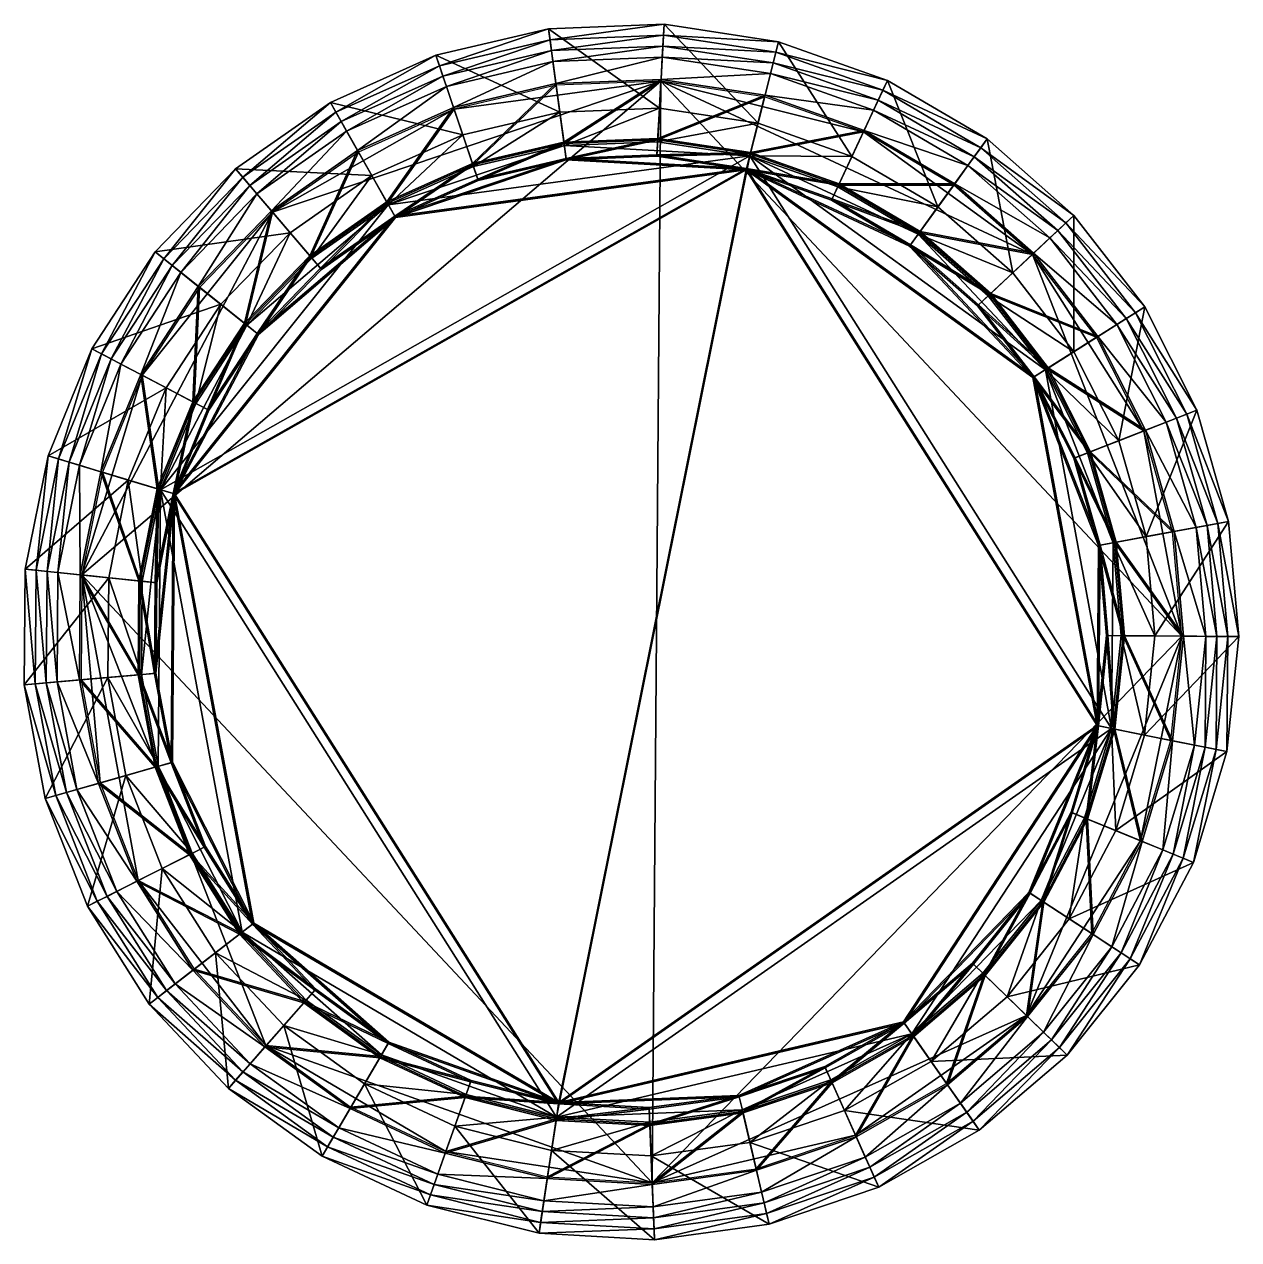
# Model space of a CAD drawing. Header units: centimetres. Extents: x -12 to 12, y -9.4 to 9.4.
# Drawn here: x -12.05 to -6.87, y 2.6 to 7.78 of the extents above; entities that cross this region are included whole.
import ezdxf

# ---------------------------------------------------------------- set-up
doc = ezdxf.new("R2010")
doc.units = ezdxf.units.CM
doc.layers.get('0').update_dxf_attribs({"color": 194, "true_color": 0x551cb1})

msp = doc.modelspace()

# ---------------------------------------------------------------- meshes
at = {"color": 191, "true_color": 0xb89be5}
mesh = msp.add_polyface(dxfattribs=at)
corners = [(-9.8148, 7.7581, 9.9479), (-9.3223, 7.7777, 9.9479), (-9.3421, 7.4207, 0.14), (-9.7667, 7.4038, 0.14), (-10.2947, 7.6457, 9.9479), (-10.1805, 7.3069, 0.14), (-10.7447, 7.4445, 9.9479), (-10.5684, 7.1335, 0.14), (-11.1485, 7.1618, 9.9479), (-9.7475, 7.2618, -0.0038), (-10.1347, 7.1711, -0.0038), (-9.3301, 7.6376, 9.9529), (-9.7959, 7.6191, 9.9529), (-9.7831, 7.5247, 7.2695), (-10.2194, 7.4225, 7.2695), (-10.2499, 7.5128, 9.9529), (-10.6285, 7.2396, 7.2695), (-10.6755, 7.3224, 9.9529), (-9.3493, 7.2917, 0.1951), (-9.7494, 7.2758, 0.1951), (-9.7399, 7.206, 0.1249), (-9.8022, 7.6654, 9.9996), (-9.3275, 7.6843, 9.9996), (-9.3249, 7.731, 9.998), (-9.8085, 7.7118, 9.998), (-10.2648, 7.5571, 9.9996), (-10.2798, 7.6014, 9.998), (-10.6986, 7.3631, 9.9996), (-10.7216, 7.4038, 9.998), (-11.0878, 7.0906, 9.9996), (-11.0574, 7.055, 9.9529), (-11.1181, 7.1262, 9.998), (-9.3354, 7.5425, 7.2695), (-10.1392, 7.1845, 0.1951), (-10.5047, 7.0211, 0.1951), (-9.3497, 7.2854, 0.1948), (-9.7485, 7.2696, 0.1948), (-9.7391, 7.1999, 0.1249), (-9.3358, 7.5354, 7.248), (-9.7822, 7.5177, 7.248), (-10.1372, 7.1785, 0.1948), (-10.2172, 7.4158, 7.248), (-10.625, 7.2334, 7.248), (-10.5016, 7.0156, 0.1948), (-10.991, 6.9772, 7.248)]
mesh.append_faces([[corners[k] for k in face] for face in [(38, 41, 44)]], dxfattribs={"vtx0": -1, "vtx1": -1, "vtx2": -1, "color": 191})
mesh.append_faces([[corners[k] for k in face] for face in [(0, 1, 2), (2, 3, 0), (4, 0, 3), (3, 5, 4), (6, 4, 5), (5, 7, 6), (8, 6, 7), (9, 3, 2), (10, 5, 3), (3, 9, 10), (11, 12, 13), (14, 13, 12), (12, 15, 14), (16, 14, 15), (15, 17, 16), (18, 19, 20), (21, 22, 23), (23, 24, 21), (25, 21, 24), (24, 26, 25), (27, 25, 26), (26, 28, 27), (29, 27, 28), (12, 11, 22), (22, 21, 12), (1, 0, 24), (24, 23, 1), (15, 12, 21), (21, 25, 15), (0, 4, 26), (26, 24, 0), (17, 15, 25), (25, 27, 17), (4, 6, 28), (28, 26, 4), (30, 17, 27), (31, 28, 6), (32, 13, 19), (33, 19, 13), (13, 14, 33), (34, 33, 14), (14, 16, 34), (35, 36, 37), (38, 39, 36), (40, 36, 39), (39, 41, 40), (41, 42, 43), (38, 39, 41)]], dxfattribs={"vtx2": -1, "color": 191})
mesh = msp.add_polyface(dxfattribs=at)
corners = [(-8.3705, 7.5387, 9.9479), (-7.9456, 7.2889, 9.9479), (-8.1553, 6.9993, 0.14), (-8.5216, 7.2147, 0.14), (-8.835, 7.7036, 9.9479), (-8.922, 7.3569, 0.14), (-9.3223, 7.7777, 9.9479), (-9.3421, 7.4207, 0.14), (-9.7475, 7.2618, -0.0038), (-9.3501, 7.2775, -0.0038), (-8.9569, 7.2178, -0.0038), (-8.0279, 7.1753, 9.9529), (-8.4298, 7.4116, 9.9529), (-8.47, 7.3252, 7.2695), (-8.8923, 7.4752, 7.2695), (-8.8691, 7.5676, 9.9529), (-9.3354, 7.5425, 7.2695), (-9.3301, 7.6376, 9.9529), (-9.7831, 7.5247, 7.2695), (-8.9535, 7.2316, 0.1951), (-9.3493, 7.2917, 0.1951), (-9.3532, 7.2213, 0.1249), (-9.7399, 7.206, 0.1249), (-8.41, 7.454, 9.9996), (-8.0004, 7.2131, 9.9996), (-7.973, 7.251, 9.998), (-8.3902, 7.4964, 9.998), (-8.8578, 7.6129, 9.9996), (-8.8464, 7.6583, 9.998), (-9.3275, 7.6843, 9.9996), (-9.3249, 7.731, 9.998), (-8.5762, 7.0976, 0.1951), (-9.7494, 7.2758, 0.1951), (-8.955, 7.2255, 0.1948), (-9.3497, 7.2854, 0.1948), (-9.3536, 7.2152, 0.1249), (-9.7391, 7.1999, 0.1249), (-8.473, 7.3188, 7.248), (-8.8941, 7.4683, 7.248), (-9.3358, 7.5354, 7.248), (-9.7485, 7.2696, 0.1948)]
mesh.append_faces([[corners[k] for k in face] for face in [(0, 1, 2), (2, 3, 0), (4, 0, 3), (3, 5, 4), (6, 4, 5), (5, 7, 6), (8, 9, 10), (10, 5, 3), (9, 7, 5), (5, 10, 9), (7, 9, 8), (11, 12, 13), (14, 13, 12), (12, 15, 14), (16, 14, 15), (15, 17, 16), (18, 16, 17), (19, 20, 21), (22, 21, 20), (23, 24, 25), (25, 26, 23), (27, 23, 26), (26, 28, 27), (29, 27, 28), (28, 30, 29), (12, 11, 24), (24, 23, 12), (1, 0, 26), (26, 25, 1), (15, 12, 23), (23, 27, 15), (0, 4, 28), (28, 26, 0), (17, 15, 27), (27, 29, 17), (4, 6, 30), (30, 28, 4), (19, 31, 13), (13, 14, 19), (20, 19, 14), (14, 16, 20), (32, 20, 16), (33, 34, 35), (36, 35, 34), (37, 38, 33), (34, 33, 38), (38, 39, 34), (40, 34, 39), (37, 38, 39)]], dxfattribs={"vtx2": -1, "color": 191})
mesh = msp.add_polyface(dxfattribs=at)
corners = [(-10.5684, 7.1335, 0.14), (-10.9165, 6.8897, 0.14), (-11.1485, 7.1618, 9.9479), (-11.1001, 6.495, -0.0038), (-10.8234, 6.7806, -0.0038), (-10.4977, 7.0087, -0.0038), (-10.1347, 7.1711, -0.0038), (-9.7475, 7.2618, -0.0038), (-8.9569, 7.2178, -0.0038), (-11.4685, 5.7942, -0.0038), (-9.7803, 3.1209, -0.0038), (-10.1805, 7.3069, 0.14), (-10.9956, 6.9825, 7.2695), (-10.6285, 7.2396, 7.2695), (-10.6755, 7.3224, 9.9529), (-11.0574, 7.055, 9.9529), (-9.7399, 7.206, 0.1249), (-10.1167, 7.1177, 0.1249), (-10.4699, 6.9598, 0.1249), (-8.9706, 7.1632, 0.1249), (-10.7869, 6.7378, 0.1249), (-11.0562, 6.4599, 0.1249), (-11.4146, 5.7779, 0.1249), (-9.7719, 3.1766, 0.1249), (-9.7494, 7.2758, 0.1951), (-10.1392, 7.1845, 0.1951), (-10.5047, 7.0211, 0.1951), (-10.8327, 6.7915, 0.1951), (-10.7216, 7.4038, 9.998), (-11.1181, 7.1262, 9.998), (-11.0878, 7.0906, 9.9996), (-10.6986, 7.3631, 9.9996), (-9.7391, 7.1999, 0.1249), (-10.1147, 7.1119, 0.1249), (-10.4669, 6.9544, 0.1249), (-8.9721, 7.1573, 0.1249), (-10.7829, 6.7332, 0.1249), (-11.0514, 6.456, 0.1249), (-11.4088, 5.7761, 0.1249), (-9.7709, 3.1826, 0.1249), (-9.7485, 7.2696, 0.1948), (-10.1372, 7.1785, 0.1948), (-10.5016, 7.0156, 0.1948), (-10.8286, 6.7866, 0.1948), (-10.2172, 7.4158, 7.248), (-10.625, 7.2334, 7.248), (-10.991, 6.9772, 7.248), (-11.1063, 6.4999, 0.1948), (-9.3358, 7.5354, 7.248), (-11.8038, 5.4309, 7.248), (-9.373, 2.8408, 7.248)]
mesh.append_faces([[corners[k] for k in face] for face in [(5, 7, 8), (9, 5, 8), (9, 8, 10), (19, 16, 18), (19, 18, 22), (23, 19, 22), (35, 32, 34), (34, 37, 38), (35, 34, 38), (39, 35, 38), (48, 46, 49), (50, 48, 49)]], dxfattribs={"vtx0": -1, "vtx1": -1, "vtx2": -1, "color": 191})
mesh.append_faces([[corners[k] for k in face] for face in [(0, 1, 2), (3, 4, 5), (5, 6, 7), (5, 0, 11), (11, 6, 5), (4, 1, 0), (0, 5, 4), (1, 4, 3), (12, 13, 14), (14, 15, 12), (16, 17, 18), (18, 20, 21), (24, 25, 17), (17, 16, 24), (25, 26, 18), (18, 17, 25), (26, 27, 20), (20, 18, 26), (21, 20, 27), (28, 29, 30), (31, 30, 15), (27, 26, 13), (13, 12, 27), (32, 33, 34), (34, 36, 37), (40, 41, 33), (33, 32, 40), (41, 42, 34), (34, 33, 41), (42, 43, 36), (36, 34, 42), (37, 36, 43), (42, 41, 44), (43, 42, 45), (45, 46, 43), (47, 43, 46), (44, 45, 46)]], dxfattribs={"vtx2": -1, "color": 191})
mesh = msp.add_polyface(dxfattribs=at)
corners = [(-7.8364, 6.7185, 0.14), (-8.1553, 6.9993, 0.14), (-7.9456, 7.2889, 9.9479), (-8.9569, 7.2178, -0.0038), (-8.5822, 7.0848, -0.0038), (-8.2394, 6.8832, -0.0038), (-7.9409, 6.6204, -0.0038), (-7.6976, 6.3059, -0.0038), (-7.4154, 4.7768, -0.0038), (-8.5216, 7.2147, 0.14), (-7.678, 6.8672, 9.9529), (-8.0279, 7.1753, 9.9529), (-8.0837, 7.0981, 7.2695), (-8.47, 7.3252, 7.2695), (-7.7452, 6.2758, 0.1249), (-7.982, 6.5819, 0.1249), (-8.2724, 6.8376, 0.1249), (-8.606, 7.0337, 0.1249), (-8.9706, 7.1632, 0.1249), (-7.4706, 4.7879, 0.1249), (-9.3532, 7.2213, 0.1249), (-9.7399, 7.206, 0.1249), (-7.9305, 6.6301, 0.1951), (-8.231, 6.8947, 0.1951), (-8.5762, 7.0976, 0.1951), (-8.9535, 7.2316, 0.1951), (-7.7474, 6.802, 7.2695), (-7.7503, 6.2725, 0.1249), (-7.9864, 6.5777, 0.1249), (-8.276, 6.8326, 0.1249), (-8.6085, 7.0282, 0.1249), (-8.9721, 7.1573, 0.1249), (-7.4766, 4.7891, 0.1249), (-9.3536, 7.2152, 0.1249), (-9.7391, 7.1999, 0.1249), (-7.9351, 6.6258, 0.1948), (-8.2347, 6.8896, 0.1948), (-8.5788, 7.0919, 0.1948), (-8.955, 7.2255, 0.1948), (-7.7526, 6.7971, 7.248), (-8.0879, 7.0924, 7.248), (-8.473, 7.3188, 7.248), (-9.3358, 7.5354, 7.248), (-7.1162, 5.1703, 7.248), (-9.373, 2.8408, 7.248)]
mesh.append_faces([[corners[k] for k in face] for face in [(3, 5, 7), (3, 7, 8), (14, 16, 18), (19, 14, 18), (27, 29, 31), (32, 27, 31), (39, 41, 42), (43, 39, 42), (44, 43, 42)]], dxfattribs={"vtx0": -1, "vtx1": -1, "vtx2": -1, "color": 191})
mesh.append_faces([[corners[k] for k in face] for face in [(0, 1, 2), (3, 4, 5), (5, 6, 7), (5, 1, 0), (0, 6, 5), (4, 9, 1), (1, 5, 4), (9, 4, 3), (10, 11, 12), (13, 12, 11), (14, 15, 16), (16, 17, 18), (18, 20, 21), (22, 23, 16), (16, 15, 22), (23, 24, 17), (17, 16, 23), (24, 25, 18), (18, 17, 24), (20, 18, 25), (23, 22, 26), (26, 12, 23), (24, 23, 12), (12, 13, 24), (27, 28, 29), (29, 30, 31), (31, 33, 34), (35, 36, 29), (29, 28, 35), (36, 37, 30), (30, 29, 36), (37, 38, 31), (31, 30, 37), (33, 31, 38), (36, 35, 39), (39, 40, 36), (37, 36, 40), (40, 41, 37), (38, 37, 41), (39, 40, 41)]], dxfattribs={"vtx2": -1, "color": 191})
mesh = msp.add_polyface(dxfattribs=at)
corners = [(-11.4914, 6.8078, 9.9479), (-11.1485, 7.1618, 9.9479), (-10.9165, 6.8897, 0.14), (-11.2121, 6.5845, 0.14), (-11.7612, 6.3952, 9.9479), (-11.4447, 6.2289, 0.14), (-11.948, 5.9391, 9.9479), (-11.4685, 5.7942, -0.0038), (-11.3178, 6.1622, -0.0038), (-11.1001, 6.495, -0.0038), (-10.4977, 7.0087, -0.0038), (-11.3074, 6.6607, 7.2695), (-10.9956, 6.9825, 7.2695), (-11.0574, 7.055, 9.9529), (-11.3818, 6.7202, 9.9529), (-11.5527, 6.2856, 7.2695), (-11.637, 6.33, 9.9529), (-11.7225, 5.871, 7.2695), (-11.0562, 6.4599, 0.1249), (-11.268, 6.136, 0.1249), (-11.4146, 5.7779, 0.1249), (-10.4699, 6.9598, 0.1249), (-10.8327, 6.7915, 0.1951), (-11.1112, 6.5039, 0.1951), (-11.3304, 6.1688, 0.1951), (-11.4184, 6.7494, 9.9996), (-11.0878, 7.0906, 9.9996), (-11.1181, 7.1262, 9.998), (-11.4549, 6.7786, 9.998), (-11.6784, 6.3517, 9.9996), (-11.7198, 6.3735, 9.998), (-11.8585, 5.912, 9.9996), (-10.7447, 7.4445, 9.9479), (-11.8137, 5.8985, 9.9529), (-11.9032, 5.9256, 9.998), (-11.0514, 6.456, 0.1249), (-11.2625, 6.1332, 0.1249), (-11.4088, 5.7761, 0.1249), (-10.8286, 6.7866, 0.1948), (-11.1063, 6.4999, 0.1948), (-11.3248, 6.1659, 0.1948), (-10.991, 6.9772, 7.248), (-11.3019, 6.6563, 7.248), (-11.5464, 6.2824, 7.248), (-11.8038, 5.4309, 7.248)]
mesh.append_faces([[corners[k] for k in face] for face in [(7, 9, 10), (21, 18, 20), (41, 43, 44)]], dxfattribs={"vtx0": -1, "vtx1": -1, "vtx2": -1, "color": 191})
mesh.append_faces([[corners[k] for k in face] for face in [(0, 1, 2), (2, 3, 0), (4, 0, 3), (3, 5, 4), (6, 4, 5), (7, 8, 9), (9, 3, 2), (8, 5, 3), (3, 9, 8), (11, 12, 13), (13, 14, 11), (15, 11, 14), (14, 16, 15), (17, 15, 16), (18, 19, 20), (22, 23, 18), (23, 24, 19), (19, 18, 23), (25, 26, 27), (27, 28, 25), (29, 25, 28), (28, 30, 29), (31, 29, 30), (32, 1, 27), (14, 13, 26), (26, 25, 14), (1, 0, 28), (28, 27, 1), (16, 14, 25), (25, 29, 16), (0, 4, 30), (30, 28, 0), (33, 16, 29), (34, 30, 4), (23, 22, 12), (12, 11, 23), (24, 23, 11), (11, 15, 24), (35, 36, 37), (38, 39, 35), (39, 40, 36), (36, 35, 39), (41, 42, 39), (40, 39, 42), (42, 43, 40), (41, 42, 43)]], dxfattribs={"vtx2": -1, "color": 191})
mesh = msp.add_polyface(dxfattribs=at)
corners = [(-7.274, 6.5733, 9.9479), (-7.0517, 6.1334, 9.9479), (-7.3846, 6.0032, 0.14), (-7.5763, 6.3824, 0.14), (-7.5756, 6.9632, 9.9479), (-7.8364, 6.7185, 0.14), (-7.9456, 7.2889, 9.9479), (-7.6976, 6.3059, -0.0038), (-7.5181, 5.951, -0.0038), (-7.9409, 6.6204, -0.0038), (-7.4732, 6.4475, 7.2695), (-7.271, 6.0476, 7.2695), (-7.1823, 6.0823, 9.9529), (-7.3927, 6.4984, 9.9529), (-7.7474, 6.802, 7.2695), (-7.678, 6.8672, 9.9529), (-8.0837, 7.0981, 7.2695), (-7.5049, 5.9561, 0.1951), (-7.6855, 6.3135, 0.1951), (-7.7452, 6.2758, 0.1249), (-7.5706, 5.9305, 0.1249), (-7.9305, 6.6301, 0.1951), (-7.982, 6.5819, 0.1249), (-7.3531, 6.5234, 9.9996), (-7.1388, 6.0994, 9.9996), (-7.0952, 6.1164, 9.998), (-7.3136, 6.5484, 9.998), (-7.6439, 6.8992, 9.9996), (-7.6097, 6.9312, 9.998), (-8.0004, 7.2131, 9.9996), (-7.973, 7.251, 9.998), (-8.0279, 7.1753, 9.9529), (-7.5108, 5.9538, 0.1948), (-7.6909, 6.3101, 0.1948), (-7.7503, 6.2725, 0.1249), (-7.5763, 5.9282, 0.1249), (-7.9351, 6.6258, 0.1948), (-7.9864, 6.5777, 0.1249), (-7.2776, 6.0451, 7.248), (-7.4792, 6.4438, 7.248), (-7.7526, 6.7971, 7.248)]
mesh.append_faces([[corners[k] for k in face] for face in [(0, 1, 2), (2, 3, 0), (4, 0, 3), (3, 5, 4), (6, 4, 5), (7, 3, 2), (2, 8, 7), (9, 5, 3), (3, 7, 9), (10, 11, 12), (12, 13, 10), (14, 10, 13), (13, 15, 14), (16, 14, 15), (17, 18, 19), (19, 20, 17), (18, 21, 22), (22, 19, 18), (23, 24, 25), (25, 26, 23), (27, 23, 26), (26, 28, 27), (29, 27, 28), (28, 30, 29), (13, 12, 24), (24, 23, 13), (1, 0, 26), (26, 25, 1), (15, 13, 23), (23, 27, 15), (0, 4, 28), (28, 26, 0), (31, 15, 27), (27, 29, 31), (4, 6, 30), (30, 28, 4), (18, 17, 11), (11, 10, 18), (21, 18, 10), (10, 14, 21), (32, 33, 34), (34, 35, 32), (33, 36, 37), (37, 34, 33), (33, 32, 38), (38, 39, 33), (36, 33, 39), (39, 40, 36), (38, 39, 40)]], dxfattribs={"vtx2": -1, "color": 191})
mesh = msp.add_polyface(dxfattribs=at)
corners = [(-8.5538, 3.1485, 0.14), (-8.1842, 3.358, 0.14), (-7.9791, 3.0651, 9.9479), (-7.604, 3.385, 9.9479), (-7.7155, 4.0441, -0.0038), (-7.9638, 3.7335, -0.0038), (-8.2664, 3.4755, -0.0038), (-8.6124, 3.2794, -0.0038), (-8.9892, 3.1523, -0.0038), (-9.7803, 3.1209, -0.0038), (-7.4154, 4.7768, -0.0038), (-8.9569, 7.2178, -0.0038), (-7.8608, 3.6337, 0.14), (-7.7732, 3.5489, 7.2695), (-8.1142, 3.2581, 7.2695), (-8.0596, 3.1801, 9.9529), (-9.7719, 3.1766, 0.1249), (-9.3855, 3.1551, 0.1249), (-9.002, 3.2071, 0.1249), (-8.6353, 3.3308, 0.1249), (-8.2987, 3.5216, 0.1249), (-8.0042, 3.7727, 0.1249), (-7.7626, 4.0749, 0.1249), (-7.4706, 4.7879, 0.1249), (-8.9706, 7.1632, 0.1249), (-8.9859, 3.1384, 0.1951), (-8.6066, 3.2664, 0.1951), (-8.2582, 3.4638, 0.1951), (-7.9536, 3.7236, 0.1951), (-7.7048, 3.4826, 9.9529), (-8.0327, 3.1418, 9.9996), (-8.5041, 3.0371, 7.2695), (-9.7709, 3.1826, 0.1249), (-9.3857, 3.1612, 0.1249), (-9.0034, 3.2131, 0.1249), (-8.6378, 3.3363, 0.1249), (-8.3022, 3.5266, 0.1249), (-8.0086, 3.7769, 0.1249), (-7.7677, 4.0783, 0.1249), (-7.4766, 4.7891, 0.1249), (-8.9721, 7.1573, 0.1249), (-9.3829, 3.0909, 0.1948), (-8.9874, 3.1446, 0.1948), (-8.6091, 3.2722, 0.1948), (-8.2619, 3.469, 0.1948), (-7.9581, 3.728, 0.1948), (-8.5069, 3.0436, 7.248), (-8.1183, 3.2639, 7.248), (-7.7783, 3.5538, 7.248), (-9.373, 2.8408, 7.248), (-7.1162, 5.1703, 7.248)]
mesh.append_faces([[corners[k] for k in face] for face in [(6, 8, 9), (10, 6, 9), (11, 10, 9), (16, 18, 20), (16, 20, 23), (16, 23, 24), (32, 34, 36), (32, 36, 39), (32, 39, 40), (49, 48, 50)]], dxfattribs={"vtx0": -1, "vtx1": -1, "vtx2": -1, "color": 191})
mesh.append_faces([[corners[k] for k in face] for face in [(0, 1, 2), (3, 2, 1), (4, 5, 6), (6, 7, 8), (6, 1, 0), (0, 7, 6), (5, 12, 1), (1, 6, 5), (13, 14, 15), (16, 17, 18), (18, 19, 20), (20, 21, 22), (25, 26, 19), (19, 18, 25), (26, 27, 20), (20, 19, 26), (27, 28, 21), (21, 20, 27), (29, 15, 30), (27, 26, 31), (31, 14, 27), (28, 27, 14), (14, 13, 28), (32, 33, 34), (34, 35, 36), (36, 37, 38), (41, 42, 34), (34, 33, 41), (42, 43, 35), (35, 34, 42), (43, 44, 36), (36, 35, 43), (44, 45, 37), (37, 36, 44), (44, 43, 46), (46, 47, 44), (45, 44, 47), (47, 48, 45), (46, 47, 48)]], dxfattribs={"vtx2": -1, "color": 191})
mesh = msp.add_polyface(dxfattribs=at)
corners = [(-6.9165, 5.6594, 9.9479), (-6.8736, 5.1684, 9.9479), (-7.2311, 5.1712, 0.14), (-7.2681, 5.5945, 0.14), (-7.0517, 6.1334, 9.9479), (-7.3846, 6.0032, 0.14), (-7.6976, 6.3059, -0.0038), (-7.5181, 5.951, -0.0038), (-7.4091, 5.5685, -0.0038), (-7.4154, 4.7768, -0.0038), (-7.3745, 5.1724, -0.0038), (-7.1482, 5.6167, 7.2695), (-7.1091, 5.1703, 7.2695), (-7.0139, 5.1695, 9.9529), (-7.0545, 5.634, 9.9529), (-7.271, 6.0476, 7.2695), (-7.1823, 6.0823, 9.9529), (-7.4645, 5.5583, 0.1249), (-7.5706, 5.9305, 0.1249), (-7.7452, 6.2758, 0.1249), (-7.4706, 4.7879, 0.1249), (-7.3603, 5.1723, 0.1951), (-7.3952, 5.5711, 0.1951), (-7.4308, 5.1728, 0.1249), (-7.5049, 5.9561, 0.1951), (-7.0085, 5.6424, 9.9996), (-6.9671, 5.1691, 9.9996), (-6.9204, 5.1688, 9.998), (-6.9625, 5.6509, 9.998), (-7.1388, 6.0994, 9.9996), (-7.0952, 6.1164, 9.998), (-7.4766, 4.7891, 0.1249), (-7.4369, 5.1729, 0.1249), (-7.4705, 5.5572, 0.1249), (-7.5763, 5.9282, 0.1249), (-7.7503, 6.2725, 0.1249), (-7.3666, 5.1723, 0.1948), (-7.4014, 5.57, 0.1948), (-7.5108, 5.9538, 0.1948), (-7.1162, 5.1703, 7.248), (-7.1552, 5.6154, 7.248), (-7.2776, 6.0451, 7.248), (-7.7526, 6.7971, 7.248)]
mesh.append_faces([[corners[k] for k in face] for face in [(6, 8, 9), (20, 17, 19), (31, 33, 35), (39, 41, 42)]], dxfattribs={"vtx0": -1, "vtx1": -1, "vtx2": -1, "color": 191})
mesh.append_faces([[corners[k] for k in face] for face in [(0, 1, 2), (2, 3, 0), (4, 0, 3), (3, 5, 4), (6, 7, 8), (8, 3, 2), (2, 10, 8), (7, 5, 3), (3, 8, 7), (11, 12, 13), (13, 14, 11), (15, 11, 14), (14, 16, 15), (17, 18, 19), (21, 22, 17), (17, 23, 21), (22, 24, 18), (18, 17, 22), (25, 26, 27), (27, 28, 25), (29, 25, 28), (28, 30, 29), (14, 13, 26), (26, 25, 14), (1, 0, 28), (28, 27, 1), (16, 14, 25), (25, 29, 16), (0, 4, 30), (30, 28, 0), (22, 21, 12), (12, 11, 22), (24, 22, 11), (11, 15, 24), (31, 32, 33), (33, 34, 35), (36, 37, 33), (33, 32, 36), (37, 38, 34), (34, 33, 37), (37, 36, 39), (39, 40, 37), (38, 37, 40), (40, 41, 38), (39, 40, 41)]], dxfattribs={"vtx2": -1, "color": 191})
mesh = msp.add_polyface(dxfattribs=at)
corners = [(-11.4447, 6.2289, 0.14), (-11.6058, 5.8357, 0.14), (-11.948, 5.9391, 9.9479), (-12.0451, 5.4559, 9.9479), (-11.6895, 5.4191, 0.14), (-12.049, 4.963, 9.9479), (-11.55, 5.0066, -0.0038), (-11.5469, 5.4043, -0.0038), (-11.4685, 5.7942, -0.0038), (-11.3178, 6.1622, -0.0038), (-11.637, 6.33, 9.9529), (-11.8137, 5.8985, 9.9529), (-11.7225, 5.871, 7.2695), (-11.8108, 5.4316, 7.2695), (-11.9056, 5.4414, 9.9529), (-11.8144, 4.9835, 7.2695), (-11.4146, 5.7779, 0.1249), (-11.4909, 5.3985, 0.1249), (-11.4939, 5.0116, 0.1249), (-11.3304, 6.1688, 0.1951), (-11.4821, 5.7983, 0.1951), (-11.268, 6.136, 0.1249), (-11.561, 5.4058, 0.1951), (-11.7198, 6.3735, 9.998), (-11.9032, 5.9256, 9.998), (-11.8585, 5.912, 9.9996), (-11.9521, 5.4462, 9.9996), (-11.9986, 5.4511, 9.998), (-11.9558, 4.9711, 9.9996), (-11.6784, 6.3517, 9.9996), (-11.7612, 6.3952, 9.9479), (-11.9093, 4.9752, 9.9529), (-12.0024, 4.9671, 9.998), (-11.5527, 6.2856, 7.2695), (-11.5642, 5.0054, 0.1951), (-11.4088, 5.7761, 0.1249), (-11.4848, 5.3979, 0.1249), (-11.4879, 5.0121, 0.1249), (-11.3248, 6.1659, 0.1948), (-11.4761, 5.7965, 0.1948), (-11.2625, 6.1332, 0.1249), (-11.5547, 5.4051, 0.1948), (-11.5464, 6.2824, 7.248), (-11.7157, 5.8689, 7.248), (-11.8038, 5.4309, 7.248), (-11.5579, 5.006, 0.1948)]
mesh.append_faces([[corners[k] for k in face] for face in [(0, 1, 2), (3, 2, 1), (1, 4, 3), (5, 3, 4), (6, 7, 8), (8, 1, 0), (0, 9, 8), (7, 4, 1), (1, 8, 7), (4, 7, 6), (10, 11, 12), (13, 12, 11), (11, 14, 13), (15, 13, 14), (16, 17, 18), (19, 20, 16), (16, 21, 19), (20, 22, 17), (17, 16, 20), (18, 17, 22), (23, 24, 25), (26, 25, 24), (24, 27, 26), (28, 26, 27), (29, 25, 11), (30, 2, 24), (14, 11, 25), (25, 26, 14), (2, 3, 27), (27, 24, 2), (31, 14, 26), (32, 27, 3), (20, 19, 33), (33, 12, 20), (22, 20, 12), (12, 13, 22), (34, 22, 13), (35, 36, 37), (38, 39, 35), (35, 40, 38), (39, 41, 36), (36, 35, 39), (37, 36, 41), (39, 38, 42), (42, 43, 39), (41, 39, 43), (43, 44, 41), (45, 41, 44), (42, 43, 44)]], dxfattribs={"vtx2": -1, "color": 191})
mesh = msp.add_polyface(dxfattribs=at)
corners = [(-11.9596, 4.4783, 9.9479), (-12.049, 4.963, 9.9479), (-11.6928, 4.9942, 0.14), (-11.6157, 4.5763, 0.14), (-11.78, 4.0192, 9.9479), (-11.6895, 5.4191, 0.14), (-11.4779, 4.6156, -0.0038), (-11.55, 5.0066, -0.0038), (-11.4685, 5.7942, -0.0038), (-11.1207, 3.909, -0.0038), (-11.333, 4.2452, -0.0038), (-11.733, 4.5428, 7.2695), (-11.8144, 4.9835, 7.2695), (-11.9093, 4.9752, 9.9529), (-11.8246, 4.5167, 9.9529), (-11.5698, 4.1255, 7.2695), (-11.9056, 5.4414, 9.9529), (-11.4237, 4.631, 0.1249), (-11.0761, 3.9434, 0.1249), (-11.4146, 5.7779, 0.1249), (-11.4939, 5.0116, 0.1249), (-11.5642, 5.0054, 0.1951), (-11.4915, 4.6117, 0.1951), (-11.3457, 4.2388, 0.1951), (-11.2827, 4.2706, 0.1249), (-11.561, 5.4058, 0.1951), (-11.8696, 4.5039, 9.9996), (-11.9558, 4.9711, 9.9996), (-12.0024, 4.9671, 9.998), (-11.9146, 4.4911, 9.998), (-11.6966, 4.0614, 9.9996), (-11.9986, 5.4511, 9.998), (-11.6548, 4.0825, 9.9529), (-11.9521, 5.4462, 9.9996), (-12.0451, 5.4559, 9.9479), (-11.8108, 5.4316, 7.2695), (-11.4178, 4.6327, 0.1249), (-11.0713, 3.9472, 0.1249), (-11.4088, 5.7761, 0.1249), (-11.4879, 5.0121, 0.1249), (-11.5579, 5.006, 0.1948), (-11.4855, 4.6134, 0.1948), (-11.34, 4.2417, 0.1948), (-11.2773, 4.2734, 0.1249), (-11.5547, 5.4051, 0.1948), (-11.8073, 4.9841, 7.248), (-11.7262, 4.5448, 7.248), (-11.8038, 5.4309, 7.248), (-11.5635, 4.1287, 7.248)]
mesh.append_faces([[corners[k] for k in face] for face in [(17, 19, 20), (36, 38, 39)]], dxfattribs={"vtx0": -1, "vtx1": -1, "color": 191})
mesh.append_faces([[corners[k] for k in face] for face in [(9, 6, 8), (17, 18, 19), (36, 37, 38)]], dxfattribs={"vtx0": -1, "vtx1": -1, "vtx2": -1, "color": 191})
mesh.append_faces([[corners[k] for k in face] for face in [(45, 46, 47)]], dxfattribs={"vtx1": -1, "color": 191})
mesh.append_faces([[corners[k] for k in face] for face in [(6, 7, 8), (46, 48, 47)]], dxfattribs={"vtx1": -1, "vtx2": -1, "color": 191})
mesh.append_faces([[corners[k] for k in face] for face in [(0, 1, 2), (2, 3, 0), (4, 0, 3), (5, 2, 1), (6, 3, 2), (2, 7, 6), (3, 6, 10), (7, 2, 5), (11, 12, 13), (13, 14, 11), (15, 11, 14), (16, 13, 12), (21, 22, 17), (17, 20, 21), (22, 23, 24), (24, 17, 22), (25, 21, 20), (26, 27, 28), (28, 29, 26), (30, 26, 29), (31, 28, 27), (14, 13, 27), (27, 26, 14), (1, 0, 29), (29, 28, 1), (32, 14, 26), (33, 27, 13), (34, 1, 28), (22, 21, 12), (12, 11, 22), (23, 22, 11), (35, 12, 21), (40, 41, 36), (36, 39, 40), (41, 42, 43), (43, 36, 41), (44, 40, 39), (41, 40, 45), (45, 46, 41), (42, 41, 46), (47, 45, 40)]], dxfattribs={"vtx2": -1, "color": 191})
mesh = msp.add_polyface(dxfattribs=at)
corners = [(-11.6157, 4.5763, 0.14), (-11.4609, 4.1805, 0.14), (-11.78, 4.0192, 9.9479), (-11.5168, 3.6025, 9.9479), (-11.2341, 3.8213, 0.14), (-11.1207, 3.909, -0.0038), (-11.333, 4.2452, -0.0038), (-11.4779, 4.6156, -0.0038), (-11.4685, 5.7942, -0.0038), (-9.7803, 3.1209, -0.0038), (-10.5264, 3.3858, -0.0038), (-10.8485, 3.619, -0.0038), (-10.9433, 3.5114, 0.14), (-11.8246, 4.5167, 9.9529), (-11.6548, 4.0825, 9.9529), (-11.5698, 4.1255, 7.2695), (-11.3305, 3.7466, 7.2695), (-11.4059, 3.6883, 9.9529), (-11.4237, 4.631, 0.1249), (-11.2827, 4.2706, 0.1249), (-11.0761, 3.9434, 0.1249), (-10.8113, 3.6613, 0.1249), (-10.4979, 3.4343, 0.1249), (-9.7719, 3.1766, 0.1249), (-11.4146, 5.7779, 0.1249), (-11.3457, 4.2388, 0.1951), (-11.1319, 3.9003, 0.1951), (-10.8579, 3.6083, 0.1951), (-11.9146, 4.4911, 9.998), (-11.7383, 4.0403, 9.998), (-11.6966, 4.0614, 9.9996), (-11.4429, 3.6597, 9.9996), (-11.4799, 3.6311, 9.998), (-11.8696, 4.5039, 9.9996), (-11.9596, 4.4783, 9.9479), (-11.733, 4.5428, 7.2695), (-11.4178, 4.6327, 0.1249), (-11.2773, 4.2734, 0.1249), (-11.0713, 3.9472, 0.1249), (-10.8073, 3.6659, 0.1249), (-10.4948, 3.4396, 0.1249), (-9.7709, 3.1826, 0.1249), (-11.4088, 5.7761, 0.1249), (-11.34, 4.2417, 0.1948), (-11.1269, 3.9042, 0.1948), (-10.8537, 3.6131, 0.1948), (-11.7262, 4.5448, 7.248), (-11.5635, 4.1287, 7.248), (-11.3249, 3.751, 7.248), (-11.0192, 3.4252, 7.248), (-9.373, 2.8408, 7.248), (-11.8038, 5.4309, 7.248)]
mesh.append_faces([[corners[k] for k in face] for face in [(5, 10, 11)]], dxfattribs={"vtx0": -1, "color": 191})
mesh.append_faces([[corners[k] for k in face] for face in [(5, 8, 9), (20, 23, 24), (38, 41, 42), (49, 50, 51), (47, 49, 51)]], dxfattribs={"vtx0": -1, "vtx1": -1, "vtx2": -1, "color": 191})
mesh.append_faces([[corners[k] for k in face] for face in [(0, 1, 2), (3, 2, 1), (1, 4, 3), (5, 6, 7), (6, 1, 0), (5, 4, 1), (1, 6, 5), (11, 12, 4), (4, 5, 11), (13, 14, 15), (16, 15, 14), (14, 17, 16), (18, 19, 20), (20, 21, 22), (25, 26, 20), (20, 19, 25), (26, 27, 21), (21, 20, 26), (28, 29, 30), (31, 30, 29), (29, 32, 31), (33, 30, 14), (34, 2, 29), (29, 28, 34), (17, 14, 30), (30, 31, 17), (2, 3, 32), (32, 29, 2), (35, 15, 25), (26, 25, 15), (15, 16, 26), (27, 26, 16), (36, 37, 38), (38, 39, 40), (43, 44, 38), (38, 37, 43), (44, 45, 39), (39, 38, 44), (46, 47, 43), (44, 43, 47), (47, 48, 44), (45, 44, 48), (47, 48, 49)]], dxfattribs={"vtx2": -1, "color": 191})
mesh = msp.add_polyface(dxfattribs=at)
corners = [(-6.9243, 4.6781, 9.9479), (-7.0669, 4.2063, 9.9479), (-7.3978, 4.3418, 0.14), (-7.2749, 4.7486, 0.14), (-6.8736, 5.1684, 9.9479), (-7.2311, 5.1712, 0.14), (-7.4091, 5.5685, -0.0038), (-7.3745, 5.1724, -0.0038), (-7.4154, 4.7768, -0.0038), (-7.5305, 4.3961, -0.0038), (-7.7155, 4.0441, -0.0038), (-7.1553, 4.7245, 7.2695), (-7.2849, 4.2956, 7.2695), (-7.1968, 4.2595, 9.9529), (-7.0619, 4.7058, 9.9529), (-7.1091, 5.1703, 7.2695), (-7.0139, 5.1695, 9.9529), (-7.7626, 4.0749, 0.1249), (-7.5826, 4.4175, 0.1249), (-7.4706, 4.7879, 0.1249), (-7.4308, 5.1728, 0.1249), (-7.4645, 5.5583, 0.1249), (-7.7036, 4.0364, 0.1951), (-7.5173, 4.3908, 0.1951), (-7.4015, 4.774, 0.1951), (-7.3603, 5.1723, 0.1951), (-7.016, 4.6965, 9.9996), (-7.1535, 4.2417, 9.9996), (-7.1102, 4.224, 9.998), (-6.9702, 4.6873, 9.998), (-6.9671, 5.1691, 9.9996), (-6.9204, 5.1688, 9.998), (-7.7677, 4.0783, 0.1249), (-7.5882, 4.4198, 0.1249), (-7.4766, 4.7891, 0.1249), (-7.7089, 4.0398, 0.1948), (-7.5232, 4.3931, 0.1948), (-7.4077, 4.7752, 0.1948), (-7.3666, 5.1723, 0.1948), (-7.4369, 5.1729, 0.1249), (-7.2915, 4.2983, 7.248), (-7.1622, 4.7259, 7.248), (-7.1162, 5.1703, 7.248), (-7.7783, 3.5538, 7.248)]
mesh.append_faces([[corners[k] for k in face] for face in [(43, 40, 42)]], dxfattribs={"vtx0": -1, "vtx1": -1, "vtx2": -1, "color": 191})
mesh.append_faces([[corners[k] for k in face] for face in [(0, 1, 2), (2, 3, 0), (4, 0, 3), (3, 5, 4), (6, 7, 8), (8, 9, 10), (8, 3, 2), (2, 9, 8), (7, 5, 3), (3, 8, 7), (11, 12, 13), (13, 14, 11), (15, 11, 14), (14, 16, 15), (17, 18, 19), (19, 20, 21), (22, 23, 18), (23, 24, 19), (19, 18, 23), (24, 25, 20), (20, 19, 24), (26, 27, 28), (28, 29, 26), (30, 26, 29), (29, 31, 30), (14, 13, 27), (27, 26, 14), (1, 0, 29), (29, 28, 1), (16, 14, 26), (26, 30, 16), (0, 4, 31), (31, 29, 0), (24, 23, 12), (12, 11, 24), (25, 24, 11), (11, 15, 25), (32, 33, 34), (35, 36, 33), (36, 37, 34), (34, 33, 36), (37, 38, 39), (39, 34, 37), (37, 36, 40), (40, 41, 37), (38, 37, 41), (41, 42, 38), (40, 41, 42)]], dxfattribs={"vtx2": -1, "color": 191})
mesh = msp.add_polyface(dxfattribs=at)
corners = [(-8.1842, 3.358, 0.14), (-7.8608, 3.6337, 0.14), (-7.604, 3.385, 9.9479), (-7.2963, 3.77, 9.9479), (-7.5955, 3.9657, 0.14), (-7.0669, 4.2063, 9.9479), (-7.3978, 4.3418, 0.14), (-7.4154, 4.7768, -0.0038), (-7.7155, 4.0441, -0.0038), (-8.2664, 3.4755, -0.0038), (-7.9638, 3.7335, -0.0038), (-7.5305, 4.3961, -0.0038), (-8.0596, 3.1801, 9.9529), (-7.7048, 3.4826, 9.9529), (-7.7732, 3.5489, 7.2695), (-7.4934, 3.8989, 7.2695), (-7.4137, 3.8468, 9.9529), (-7.2849, 4.2956, 7.2695), (-7.1968, 4.2595, 9.9529), (-8.2987, 3.5216, 0.1249), (-7.7626, 4.0749, 0.1249), (-7.4706, 4.7879, 0.1249), (-7.9536, 3.7236, 0.1951), (-7.7036, 4.0364, 0.1951), (-8.0042, 3.7727, 0.1249), (-7.5826, 4.4175, 0.1249), (-7.6712, 3.45, 9.9996), (-8.0327, 3.1418, 9.9996), (-8.0059, 3.1035, 9.998), (-7.6376, 3.4175, 9.998), (-7.3746, 3.8212, 9.9996), (-7.3354, 3.7956, 9.998), (-7.1535, 4.2417, 9.9996), (-7.1102, 4.224, 9.998), (-7.9791, 3.0651, 9.9479), (-7.5173, 4.3908, 0.1951), (-8.3022, 3.5266, 0.1249), (-7.7677, 4.0783, 0.1249), (-7.4766, 4.7891, 0.1249), (-7.9581, 3.728, 0.1948), (-7.7089, 4.0398, 0.1948), (-8.0086, 3.7769, 0.1249), (-7.5882, 4.4198, 0.1249), (-7.7783, 3.5538, 7.248), (-7.4993, 3.9028, 7.248), (-7.5232, 4.3931, 0.1948), (-7.2915, 4.2983, 7.248)]
mesh.append_faces([[corners[k] for k in face] for face in [(7, 8, 9), (19, 20, 21), (36, 37, 38)]], dxfattribs={"vtx0": -1, "vtx1": -1, "vtx2": -1, "color": 191})
mesh.append_faces([[corners[k] for k in face] for face in [(0, 1, 2), (3, 2, 1), (1, 4, 3), (5, 3, 4), (4, 6, 5), (8, 4, 1), (1, 10, 8), (11, 6, 4), (4, 8, 11), (12, 13, 14), (15, 14, 13), (13, 16, 15), (17, 15, 16), (16, 18, 17), (22, 23, 20), (20, 24, 22), (25, 20, 23), (26, 27, 28), (28, 29, 26), (30, 26, 29), (29, 31, 30), (32, 30, 31), (31, 33, 32), (27, 26, 13), (34, 2, 29), (29, 28, 34), (16, 13, 26), (26, 30, 16), (2, 3, 31), (31, 29, 2), (18, 16, 30), (30, 32, 18), (3, 5, 33), (33, 31, 3), (23, 22, 14), (14, 15, 23), (35, 23, 15), (15, 17, 35), (39, 40, 37), (37, 41, 39), (42, 37, 40), (40, 39, 43), (43, 44, 40), (45, 40, 44), (44, 46, 45), (43, 44, 46)]], dxfattribs={"vtx2": -1, "color": 191})
mesh = msp.add_polyface(dxfattribs=at)
corners = [(-11.1795, 3.2431, 9.9479), (-11.5168, 3.6025, 9.9479), (-11.2341, 3.8213, 0.14), (-10.9433, 3.5114, 0.14), (-10.7803, 2.954, 9.9479), (-10.5991, 3.2622, 0.14), (-10.3336, 2.7457, 9.9479), (-11.1207, 3.909, -0.0038), (-9.7803, 3.1209, -0.0038), (-10.5264, 3.3858, -0.0038), (-10.8485, 3.619, -0.0038), (-10.166, 3.2177, -0.0038), (-11.0239, 3.4199, 7.2695), (-11.3305, 3.7466, 7.2695), (-11.4059, 3.6883, 9.9529), (-11.0868, 3.3484, 9.9529), (-10.6609, 3.157, 7.2695), (-10.7092, 3.0749, 9.9529), (-10.2548, 2.9677, 7.2695), (-10.2867, 2.8779, 9.9529), (-11.0761, 3.9434, 0.1249), (-10.4979, 3.4343, 0.1249), (-9.7719, 3.1766, 0.1249), (-10.8579, 3.6083, 0.1951), (-10.5336, 3.3735, 0.1951), (-10.8113, 3.6613, 0.1249), (-10.1472, 3.2708, 0.1249), (-11.1177, 3.3133, 9.9996), (-11.4429, 3.6597, 9.9996), (-11.4799, 3.6311, 9.998), (-11.1486, 3.2782, 9.998), (-10.7329, 3.0346, 9.9996), (-10.7566, 2.9943, 9.998), (-10.3023, 2.8338, 9.9996), (-10.3179, 2.7897, 9.998), (-10.1708, 3.2043, 0.1951), (-11.0713, 3.9472, 0.1249), (-10.4948, 3.4396, 0.1249), (-9.7709, 3.1826, 0.1249), (-10.8537, 3.6131, 0.1948), (-10.5304, 3.379, 0.1948), (-10.8073, 3.6659, 0.1249), (-11.3249, 3.751, 7.248), (-11.0192, 3.4252, 7.248), (-10.6573, 3.1631, 7.248), (-10.1687, 3.2103, 0.1948), (-10.2524, 2.9743, 7.248)]
mesh.append_faces([[corners[k] for k in face] for face in [(7, 8, 9), (20, 21, 22), (36, 37, 38)]], dxfattribs={"vtx0": -1, "vtx1": -1, "vtx2": -1, "color": 191})
mesh.append_faces([[corners[k] for k in face] for face in [(0, 1, 2), (2, 3, 0), (4, 0, 3), (3, 5, 4), (6, 4, 5), (9, 5, 3), (3, 10, 9), (5, 9, 11), (12, 13, 14), (14, 15, 12), (16, 12, 15), (15, 17, 16), (18, 16, 17), (17, 19, 18), (23, 24, 21), (21, 25, 23), (26, 21, 24), (27, 28, 29), (29, 30, 27), (31, 27, 30), (30, 32, 31), (33, 31, 32), (32, 34, 33), (15, 14, 28), (28, 27, 15), (1, 0, 30), (30, 29, 1), (17, 15, 27), (27, 31, 17), (0, 4, 32), (32, 30, 0), (19, 17, 31), (31, 33, 19), (4, 6, 34), (34, 32, 4), (13, 12, 23), (24, 23, 12), (12, 16, 24), (35, 24, 16), (39, 40, 37), (37, 41, 39), (42, 43, 39), (40, 39, 43), (43, 44, 40), (45, 40, 44), (43, 44, 46)]], dxfattribs={"vtx2": -1, "color": 191})
mesh = msp.add_polyface(dxfattribs=at)
corners = [(-9.8018, 2.9791, 0.14), (-9.3776, 2.9556, 0.14), (-9.3634, 2.5983, 9.9479), (-8.875, 2.6646, 9.9479), (-8.9565, 3.0127, 0.14), (-8.4079, 2.8221, 9.9479), (-8.5538, 3.1485, 0.14), (-7.9791, 3.0651, 9.9479), (-8.9892, 3.1523, -0.0038), (-9.3832, 3.0988, -0.0038), (-9.7803, 3.1209, -0.0038), (-8.6124, 3.2794, -0.0038), (-8.9287, 2.8939, 7.2695), (-9.3727, 2.8337, 7.2695), (-9.3689, 2.7385, 9.9529), (-8.907, 2.8012, 9.9529), (-8.5041, 3.0371, 7.2695), (-8.4652, 2.9502, 9.9529), (-8.1142, 3.2581, 7.2695), (-8.0596, 3.1801, 9.9529), (-9.7824, 3.1068, 0.1951), (-9.3827, 3.0846, 0.1951), (-9.3855, 3.1551, 0.1249), (-8.9859, 3.1384, 0.1951), (-9.002, 3.2071, 0.1249), (-8.8963, 2.7557, 9.9996), (-9.3671, 2.6918, 9.9996), (-9.3652, 2.645, 9.998), (-8.8856, 2.7101, 9.998), (-8.4461, 2.9075, 9.9996), (-8.427, 2.8648, 9.998), (-8.0327, 3.1418, 9.9996), (-8.0059, 3.1035, 9.998), (-8.6066, 3.2664, 0.1951), (-9.7815, 3.1131, 0.1948), (-9.3829, 3.0909, 0.1948), (-9.3857, 3.1612, 0.1249), (-8.9874, 3.1446, 0.1948), (-9.373, 2.8408, 7.248), (-8.9303, 2.9008, 7.248), (-8.6091, 3.2722, 0.1948), (-8.5069, 3.0436, 7.248), (-7.7783, 3.5538, 7.248)]
mesh.append_faces([[corners[k] for k in face] for face in [(38, 41, 42)]], dxfattribs={"vtx0": -1, "vtx1": -1, "vtx2": -1, "color": 191})
mesh.append_faces([[corners[k] for k in face] for face in [(0, 1, 2), (3, 2, 1), (1, 4, 3), (5, 3, 4), (4, 6, 5), (7, 5, 6), (8, 9, 10), (8, 4, 1), (1, 9, 8), (11, 6, 4), (4, 8, 11), (12, 13, 14), (14, 15, 12), (16, 12, 15), (15, 17, 16), (18, 16, 17), (17, 19, 18), (20, 21, 22), (21, 23, 24), (24, 22, 21), (25, 26, 27), (27, 28, 25), (29, 25, 28), (28, 30, 29), (31, 29, 30), (30, 32, 31), (15, 14, 26), (26, 25, 15), (2, 3, 28), (28, 27, 2), (17, 15, 25), (25, 29, 17), (3, 5, 30), (30, 28, 3), (19, 17, 29), (29, 31, 19), (5, 7, 32), (32, 30, 5), (23, 21, 13), (13, 12, 23), (33, 23, 12), (12, 16, 33), (34, 35, 36), (37, 35, 38), (38, 39, 37), (40, 37, 39), (39, 41, 40), (38, 39, 41)]], dxfattribs={"vtx2": -1, "color": 191})
mesh = msp.add_polyface(dxfattribs=at)
corners = [(-10.5991, 3.2622, 0.14), (-10.214, 3.0826, 0.14), (-10.3336, 2.7457, 9.9479), (-9.8555, 2.6257, 9.9479), (-9.8018, 2.9791, 0.14), (-9.3634, 2.5983, 9.9479), (-9.7803, 3.1209, -0.0038), (-10.166, 3.2177, -0.0038), (-10.5264, 3.3858, -0.0038), (-9.3832, 3.0988, -0.0038), (-9.3776, 2.9556, 0.14), (-9.8202, 2.8586, 7.2695), (-10.2548, 2.9677, 7.2695), (-10.2867, 2.8779, 9.9529), (-9.8345, 2.7644, 9.9529), (-9.3727, 2.8337, 7.2695), (-9.3689, 2.7385, 9.9529), (-10.4979, 3.4343, 0.1249), (-10.1472, 3.2708, 0.1249), (-9.7719, 3.1766, 0.1249), (-10.5336, 3.3735, 0.1951), (-10.1708, 3.2043, 0.1951), (-9.7824, 3.1068, 0.1951), (-9.3855, 3.1551, 0.1249), (-9.8415, 2.7181, 9.9996), (-10.3023, 2.8338, 9.9996), (-10.3179, 2.7897, 9.998), (-9.8485, 2.6719, 9.998), (-9.3671, 2.6918, 9.9996), (-9.3652, 2.645, 9.998), (-10.6609, 3.157, 7.2695), (-9.3827, 3.0846, 0.1951), (-10.4948, 3.4396, 0.1249), (-10.1451, 3.2765, 0.1249), (-9.7709, 3.1826, 0.1249), (-10.5304, 3.379, 0.1948), (-10.1687, 3.2103, 0.1948), (-9.7815, 3.1131, 0.1948), (-9.3857, 3.1612, 0.1249), (-10.6573, 3.1631, 7.248), (-10.2524, 2.9743, 7.248), (-9.8191, 2.8655, 7.248), (-9.3829, 3.0909, 0.1948), (-9.373, 2.8408, 7.248), (-11.0192, 3.4252, 7.248)]
mesh.append_faces([[corners[k] for k in face] for face in [(44, 40, 43)]], dxfattribs={"vtx0": -1, "vtx1": -1, "vtx2": -1, "color": 191})
mesh.append_faces([[corners[k] for k in face] for face in [(0, 1, 2), (3, 2, 1), (1, 4, 3), (5, 3, 4), (6, 7, 8), (7, 1, 0), (6, 4, 1), (1, 7, 6), (9, 10, 4), (4, 6, 9), (11, 12, 13), (13, 14, 11), (15, 11, 14), (14, 16, 15), (17, 18, 19), (20, 21, 18), (21, 22, 19), (19, 18, 21), (23, 19, 22), (24, 25, 26), (26, 27, 24), (28, 24, 27), (27, 29, 28), (14, 13, 25), (25, 24, 14), (2, 3, 27), (27, 26, 2), (16, 14, 24), (24, 28, 16), (3, 5, 29), (29, 27, 3), (30, 12, 21), (22, 21, 12), (12, 11, 22), (31, 22, 11), (11, 15, 31), (32, 33, 34), (35, 36, 33), (33, 32, 35), (36, 37, 34), (34, 33, 36), (38, 34, 37), (39, 40, 36), (37, 36, 40), (40, 41, 37), (42, 37, 41), (41, 43, 42), (40, 41, 43)]], dxfattribs={"vtx2": -1, "color": 191})

doc.saveas('drawing.dxf')
